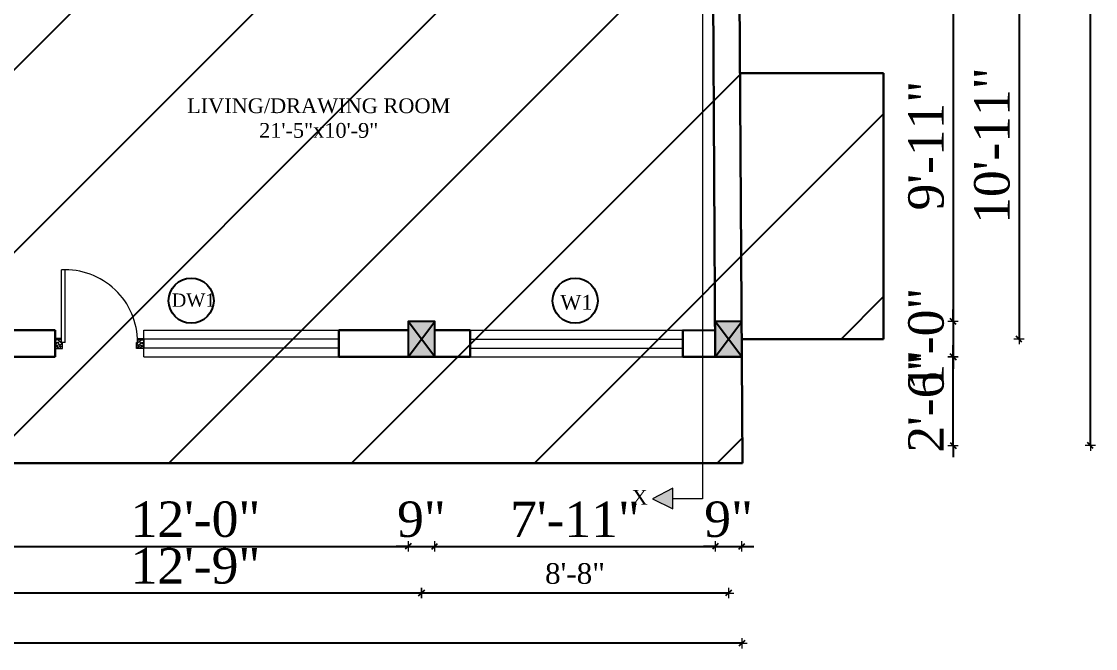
# Model space of a CAD drawing. Header units: inches. Extents: x 2 to 197762, y -33236 to 9.
# Drawn here: x 35454.8 to 35818.4, y -14836.3 to -14624.1 of the extents above; entities that cross this region are included whole.
import ezdxf

# ---------------------------------------------------------------- set-up
doc = ezdxf.new("R2010")
doc.units = ezdxf.units.IN
doc.header["$LTSCALE"] = 5
doc.header["$MEASUREMENT"] = 0
for name, color, linetype, lineweight in [('A-WALL', 7, 'Continuous', 9), ('Dimension', 7, 'Continuous', 18), ('DOOR', 62, 'Continuous', 0), ('Dw', 2, 'Continuous', 18)]:
    doc.layers.add(name, color=color, linetype=linetype, lineweight=lineweight)
doc.layers.add('dim line', color=7, linetype='Continuous', lineweight=15, true_color=0xfab2b2)
doc.layers.add('TEXT', color=6, linetype='Continuous')
doc.layers.add('WALL', color=7, linetype='Continuous')
doc.styles.add('ordinary', font='times.ttf')
doc.dimstyles.new('Copy of 96', dxfattribs={"dimtxt": 7, "dimasz": 4, "dimexe": 0.5, "dimexo": 0.5, "dimgap": 3, "dimtad": 1, "dimdec": 1, "dimzin": 11, "dimdsep": 46, "dimlunit": 4, "dimtxsty": 'ordinary', "dimblk": 'OBLIQUE', "dimcen": 0.09, "dimse1": 1, "dimse2": 1, "dimclrt": 6, "dimazin": 0, "dimtfac": 1, "dimtdec": 1, "dimtix": 1, "dimtmove": 2, "dimatfit": 3, "dimldrblk": 'leader', "dimfxl": 0.5, "dimfxlon": 1, "dimtolj": 1, "dimtzin": 0, "dimarcsym": 0})

# ---------------------------------------------------------------- blocks, each defined once
blk = doc.blocks.new('C1a')
at = {"color": 1, "ltscale": 5}
for p, q in [((18657.75, 4625.76), (18648.75, 4625.76)), ((18648.75, 4625.76), (18648.82, 4613.76)), ((18657.82, 4613.76), (18657.75, 4625.76)), ((18648.82, 4613.76), (18657.82, 4613.76))]:
    blk.add_line(p, q, dxfattribs=at)
blk = doc.blocks.new('A$C27B36B59')
at = {"layer": 'DOOR'}
for p, q in [((0, 4), (0, 0)), ((2.5, 4), (0, 4)), ((0, 0), (3, 0)), ((2.5, 2.5), (2.5, 4)), ((3, 2.5), (2.5, 2.5)), ((3, 0), (3, 2.5))]:
    blk.add_line(p, q, dxfattribs=at)
for centre, radius, start, end in [((-1.4, -0.54), 4.75, 22.1411, 72.838), ((1.34, 2.09), 1.64, 45.138, 144.8948), ((2.21, 0.3), 2.49, 83.3149, 152.658), ((0.13, 0.37), 2.05, 349.4875, 93.6805), ((1.96, -0.47), 2.01, 58.7447, 166.495), ((-0.06, 0.32), 1.13, 343.542, 86.947), ((2.08, -0.4), 1.17, 38.2816, 160.1519)]:
    blk.add_arc(centre, radius, start, end, dxfattribs=at)
blk = doc.blocks.new('D2')
at = {"layer": 'DOOR'}
for p, q in [((74473.95, 24047.59), (74473.95, 24018.09)), ((74473.95, 24047.59), (74475.45, 24047.59)), ((74475.45, 24047.59), (74475.45, 24018.13))]:
    blk.add_line(p, q, dxfattribs=at)
blk.add_arc((74473.95, 24047.59), 29.5, 180, 272.9146, dxfattribs=at)
at = {"layer": 'DOOR', "xscale": -1, "rotation": 180}
blk.add_blockref('A$C27B36B59', (74441.95, 24050.09), dxfattribs=at)
at = {"layer": 'DOOR', "rotation": 180}
blk.add_blockref('A$C27B36B59', (74477.95, 24050.09), dxfattribs=at)
blk = doc.blocks.new('x-x')
at = {"ltscale": 5}
for points in [[(11364.03, -701.52), (11364.03, -694.51), (11357.15, -698.09)], [(11364.03, -1135.52), (11364.03, -1128.51), (11357.15, -1132.09)]]:
    blk.add_hatch(color=256, dxfattribs=at).paths.add_polyline_path(points)
for p, q in [((11364.03, -694.51), (11357.15, -698.09)), ((11364.03, -701.52), (11364.03, -694.51)), ((11357.15, -698.09), (11364.03, -701.52)), ((11374.13, -698.09), (11364.03, -698.09)), ((11374.13, -698.09), (11374.13, -1132.09)), ((11364.03, -1128.51), (11357.15, -1132.09)), ((11364.03, -1135.52), (11364.03, -1128.51)), ((11357.15, -1132.09), (11364.03, -1135.52)), ((11374.13, -1132.09), (11364.03, -1132.09))]:
    blk.add_line(p, q, dxfattribs=at)
at = {"layer": 'A-WALL', "color": 1, "ltscale": 5}
blk.add_line((11374.13, -1120.09), (11374.13, -1132.09), dxfattribs=at)
at = {"layer": 'TEXT', "style": 'ordinary'}
for p in [(11350.08, -700.97), (11350.08, -1134.1)]:
    blk.add_text('X', height=5, dxfattribs=at).set_placement(p)
blk = doc.blocks.new('oblique')
at = {"color": 0, "lineweight": -2}
blk.add_line((0.25, 0.25), (-0.25, -0.25), dxfattribs=at)
at = {"layer": 'dim line', "lineweight": 9}
for p, q in [((-0.4375, 0), (0.4375, 0)), ((0, 0.4375), (0, -0.4375))]:
    blk.add_line(p, q, dxfattribs=at)
blk = doc.blocks.new('*D368')
at = {"layer": 'A-WALL', "color": 0, "lineweight": -2, "ltscale": 50, "transparency": 16777216}
blk.add_line((35694.21, -14817.52), (35590.21, -14817.52), dxfattribs=at)
at = {"layer": 'Defpoints', "color": 0, "ltscale": 50, "transparency": 16777216}
for p in [(35590.21, -14737.59), (35694.21, -14737.59), (35590.21, -14817.52)]:
    blk.add_point(p, dxfattribs=at)
at = {"layer": 'A-WALL', "color": 0, "lineweight": -2, "ltscale": 50, "transparency": 16777216, "xscale": 4, "yscale": 4, "zscale": 4, "rotation": 180}
blk.add_blockref('oblique', (35590.21, -14817.52), dxfattribs=at)
at = {"layer": 'A-WALL', "color": 0, "lineweight": -2, "ltscale": 50, "transparency": 16777216, "xscale": 4, "yscale": 4, "zscale": 4}
blk.add_blockref('oblique', (35694.21, -14817.52), dxfattribs=at)
at = {"layer": 'A-WALL', "color": 6, "ltscale": 50, "transparency": 16777216, "insert": (35642.21, -14810.96), "char_height": 7, "attachment_point": 5, "style": 'ordinary'}
blk.add_mtext('\\A1;8\'-8"', dxfattribs=at)
blk = doc.blocks.new('_OBLIQUE')
at = {"color": 0, "linetype": 'ByBlock'}
blk.add_line((-0.5, -0.5), (0.5, 0.5), dxfattribs=at)
blk = doc.blocks.new('leader')
at = {"layer": 'Dimension'}
for p, q in [((0, -4.328), (0, 4.328)), ((-4.424, 0), (4.424, 0))]:
    blk.add_line(p, q, dxfattribs=at)
blk = doc.blocks.new('*D369')
at = {"layer": 'A-WALL', "color": 0, "lineweight": -2, "ltscale": 50, "transparency": 16777216}
blk.add_line((35590.21, -14817.52), (35437.21, -14817.52), dxfattribs=at)
at = {"layer": 'Defpoints', "color": 0, "ltscale": 50, "transparency": 16777216}
for p in [(35437.21, -14737.59), (35590.21, -14737.59), (35437.21, -14817.52)]:
    blk.add_point(p, dxfattribs=at)
at = {"layer": 'A-WALL', "color": 0, "lineweight": -2, "ltscale": 50, "transparency": 16777216, "xscale": 4, "yscale": 4, "zscale": 4, "rotation": 180}
blk.add_blockref('oblique', (35437.21, -14817.52), dxfattribs=at)
at = {"layer": 'A-WALL', "color": 0, "lineweight": -2, "ltscale": 50, "transparency": 16777216, "xscale": 4, "yscale": 4, "zscale": 4}
blk.add_blockref('oblique', (35590.21, -14817.52), dxfattribs=at)
at = {"layer": 'A-WALL', "color": 6, "ltscale": 50, "transparency": 16777216, "insert": (35513.71, -14808.4), "char_height": 12, "attachment_point": 5, "style": 'ordinary'}
blk.add_mtext('\\A1;12\'-9"', dxfattribs=at)
blk = doc.blocks.new('*D372')
at = {"layer": 'A-WALL', "color": 0, "lineweight": -2, "ltscale": 50, "transparency": 16777216}
blk.add_line((35698.71, -14834.54), (35125.71, -14834.54), dxfattribs=at)
at = {"layer": 'Defpoints', "color": 0, "ltscale": 50, "transparency": 16777216}
for p in [(35125.71, -14737.59), (35698.71, -14737.59), (35125.71, -14834.54)]:
    blk.add_point(p, dxfattribs=at)
at = {"layer": 'A-WALL', "color": 0, "lineweight": -2, "ltscale": 50, "transparency": 16777216, "xscale": 4, "yscale": 4, "zscale": 4, "rotation": 180}
blk.add_blockref('oblique', (35125.71, -14834.54), dxfattribs=at)
at = {"layer": 'A-WALL', "color": 0, "lineweight": -2, "ltscale": 50, "transparency": 16777216, "xscale": 4, "yscale": 4, "zscale": 4}
blk.add_blockref('oblique', (35698.71, -14834.54), dxfattribs=at)
at = {"layer": 'A-WALL', "color": 6, "ltscale": 50, "transparency": 16777216, "insert": (35412.21, -14825.42), "char_height": 12, "attachment_point": 5, "style": 'ordinary'}
blk.add_mtext('\\A1;47\'-9"', dxfattribs=at)
blk = doc.blocks.new('*D397')
at = {"layer": 'A-WALL', "color": 0, "lineweight": -2, "ltscale": 50, "transparency": 16777216}
blk.add_line((35441.71, -14801.72), (35585.71, -14801.72), dxfattribs=at)
at = {"layer": 'Defpoints', "color": 0, "ltscale": 50, "transparency": 16777216}
for p in [(35441.71, -14737.59), (35585.71, -14737.59), (35585.71, -14801.72)]:
    blk.add_point(p, dxfattribs=at)
at = {"layer": 'A-WALL', "color": 0, "lineweight": -2, "ltscale": 50, "transparency": 16777216, "xscale": 4, "yscale": 4, "zscale": 4, "rotation": 180}
blk.add_blockref('oblique', (35441.71, -14801.72), dxfattribs=at)
at = {"layer": 'A-WALL', "color": 0, "lineweight": -2, "ltscale": 50, "transparency": 16777216, "xscale": 4, "yscale": 4, "zscale": 4}
blk.add_blockref('oblique', (35585.71, -14801.72), dxfattribs=at)
at = {"layer": 'A-WALL', "color": 6, "ltscale": 50, "transparency": 16777216, "insert": (35513.71, -14792.61), "char_height": 12, "attachment_point": 5, "style": 'ordinary'}
blk.add_mtext('\\A1;12\'-0"', dxfattribs=at)
blk = doc.blocks.new('*D398')
at = {"layer": 'A-WALL', "color": 0, "lineweight": -2, "ltscale": 50, "transparency": 16777216}
for p, q in [((35585.71, -14801.72), (35581.71, -14801.72)), ((35585.71, -14801.72), (35594.71, -14801.72)), ((35594.71, -14801.72), (35598.71, -14801.72))]:
    blk.add_line(p, q, dxfattribs=at)
at = {"layer": 'Defpoints', "color": 0, "ltscale": 50, "transparency": 16777216}
for p in [(35585.71, -14737.59), (35594.71, -14737.59), (35594.71, -14801.72)]:
    blk.add_point(p, dxfattribs=at)
at = {"layer": 'A-WALL', "color": 0, "lineweight": -2, "ltscale": 50, "transparency": 16777216, "xscale": 4, "yscale": 4, "zscale": 4}
blk.add_blockref('oblique', (35585.71, -14801.72), dxfattribs=at)
at = {"layer": 'A-WALL', "color": 0, "lineweight": -2, "ltscale": 50, "transparency": 16777216, "xscale": 4, "yscale": 4, "zscale": 4, "rotation": 180}
blk.add_blockref('oblique', (35594.71, -14801.72), dxfattribs=at)
at = {"layer": 'A-WALL', "color": 6, "ltscale": 50, "transparency": 16777216, "insert": (35590.21, -14792.6), "char_height": 12, "attachment_point": 5, "style": 'ordinary'}
blk.add_mtext('\\A1;9"', dxfattribs=at)
blk = doc.blocks.new('*D399')
at = {"layer": 'A-WALL', "color": 0, "lineweight": -2, "ltscale": 50, "transparency": 16777216}
blk.add_line((35594.71, -14801.72), (35689.71, -14801.72), dxfattribs=at)
at = {"layer": 'Defpoints', "color": 0, "ltscale": 50, "transparency": 16777216}
for p in [(35594.71, -14737.59), (35689.71, -14737.59), (35689.71, -14801.72)]:
    blk.add_point(p, dxfattribs=at)
at = {"layer": 'A-WALL', "color": 0, "lineweight": -2, "ltscale": 50, "transparency": 16777216, "xscale": 4, "yscale": 4, "zscale": 4, "rotation": 180}
blk.add_blockref('oblique', (35594.71, -14801.72), dxfattribs=at)
at = {"layer": 'A-WALL', "color": 0, "lineweight": -2, "ltscale": 50, "transparency": 16777216, "xscale": 4, "yscale": 4, "zscale": 4}
blk.add_blockref('oblique', (35689.71, -14801.72), dxfattribs=at)
at = {"layer": 'A-WALL', "color": 6, "ltscale": 50, "transparency": 16777216, "insert": (35642.21, -14792.6), "char_height": 12, "attachment_point": 5, "style": 'ordinary'}
blk.add_mtext('\\A1;7\'-11"', dxfattribs=at)
blk = doc.blocks.new('*D400')
at = {"layer": 'A-WALL', "color": 0, "lineweight": -2, "ltscale": 50, "transparency": 16777216}
for p, q in [((35689.71, -14801.72), (35685.71, -14801.72)), ((35689.71, -14801.72), (35698.71, -14801.72)), ((35698.71, -14801.72), (35702.71, -14801.72))]:
    blk.add_line(p, q, dxfattribs=at)
at = {"layer": 'Defpoints', "color": 0, "ltscale": 50, "transparency": 16777216}
for p in [(35689.71, -14737.59), (35698.71, -14737.59), (35698.71, -14801.72)]:
    blk.add_point(p, dxfattribs=at)
at = {"layer": 'A-WALL', "color": 0, "lineweight": -2, "ltscale": 50, "transparency": 16777216, "xscale": 4, "yscale": 4, "zscale": 4}
blk.add_blockref('oblique', (35689.71, -14801.72), dxfattribs=at)
at = {"layer": 'A-WALL', "color": 0, "lineweight": -2, "ltscale": 50, "transparency": 16777216, "xscale": 4, "yscale": 4, "zscale": 4, "rotation": 180}
blk.add_blockref('oblique', (35698.71, -14801.72), dxfattribs=at)
at = {"layer": 'A-WALL', "color": 6, "ltscale": 50, "transparency": 16777216, "insert": (35694.21, -14792.6), "char_height": 12, "attachment_point": 5, "style": 'ordinary'}
blk.add_mtext('\\A1;9"', dxfattribs=at)
blk = doc.blocks.new('*D406')
at = {"layer": 'A-WALL', "color": 0, "lineweight": -2, "ltscale": 50, "transparency": 16777216}
blk.add_line((35770.23, -14606.59), (35770.23, -14725.59), dxfattribs=at)
at = {"layer": 'Defpoints', "color": 0, "ltscale": 50, "transparency": 16777216}
for p in [(35697.9, -14606.59), (35698.64, -14725.59), (35770.23, -14725.59)]:
    blk.add_point(p, dxfattribs=at)
at = {"layer": 'A-WALL', "color": 0, "lineweight": -2, "ltscale": 50, "transparency": 16777216, "xscale": 4, "yscale": 4, "zscale": 4}
for p, rotation in [((35770.23, -14606.59), 90), ((35770.23, -14725.59), 270)]:
    blk.add_blockref('oblique', p, dxfattribs=dict(at, rotation=rotation))
at = {"layer": 'A-WALL', "color": 6, "ltscale": 50, "transparency": 16777216, "insert": (35761.11, -14666.09), "char_height": 12, "attachment_point": 5, "rotation": 90, "style": 'ordinary'}
blk.add_mtext('\\A1;9\'-11"', dxfattribs=at)
blk = doc.blocks.new('*D407')
at = {"layer": 'A-WALL', "color": 0, "lineweight": -2, "ltscale": 50, "transparency": 16777216}
for p, q in [((35770.23, -14725.59), (35770.23, -14721.59)), ((35770.23, -14725.59), (35770.23, -14737.59)), ((35770.23, -14737.59), (35770.23, -14741.59))]:
    blk.add_line(p, q, dxfattribs=at)
at = {"layer": 'Defpoints', "color": 0, "ltscale": 50, "transparency": 16777216}
for p in [(35698.64, -14725.59), (35698.71, -14737.59), (35770.23, -14737.59)]:
    blk.add_point(p, dxfattribs=at)
at = {"layer": 'A-WALL', "color": 0, "lineweight": -2, "ltscale": 50, "transparency": 16777216, "xscale": 4, "yscale": 4, "zscale": 4}
for p, rotation in [((35770.23, -14725.59), 270), ((35770.23, -14737.59), 90)]:
    blk.add_blockref('oblique', p, dxfattribs=dict(at, rotation=rotation))
at = {"layer": 'A-WALL', "color": 6, "ltscale": 50, "transparency": 16777216, "insert": (35761.13, -14731.59), "char_height": 12, "attachment_point": 5, "rotation": 90, "style": 'ordinary'}
blk.add_mtext('\\A1;1\'-0"', dxfattribs=at)
blk = doc.blocks.new('*D410')
at = {"layer": 'A-WALL', "color": 0, "lineweight": -2, "ltscale": 50, "transparency": 16777216}
blk.add_line((35792.54, -14600.59), (35792.54, -14731.59), dxfattribs=at)
at = {"layer": 'Defpoints', "color": 0, "ltscale": 50, "transparency": 16777216}
for p in [(35697.87, -14600.59), (35698.67, -14731.59), (35792.54, -14731.59)]:
    blk.add_point(p, dxfattribs=at)
at = {"layer": 'A-WALL', "color": 0, "lineweight": -2, "ltscale": 50, "transparency": 16777216, "xscale": 4, "yscale": 4, "zscale": 4}
for p, rotation in [((35792.54, -14600.59), 90), ((35792.54, -14731.59), 270)]:
    blk.add_blockref('oblique', p, dxfattribs=dict(at, rotation=rotation))
at = {"layer": 'A-WALL', "color": 6, "ltscale": 50, "transparency": 16777216, "insert": (35783.44, -14666.09), "char_height": 12, "attachment_point": 5, "rotation": 90, "style": 'ordinary'}
blk.add_mtext('\\A1;10\'-11"', dxfattribs=at)
blk = doc.blocks.new('*D411')
at = {"layer": 'A-WALL', "color": 0, "lineweight": -2, "ltscale": 50, "transparency": 16777216}
blk.add_line((35816.69, -14767.59), (35816.69, -14381.59), dxfattribs=at)
at = {"layer": 'Defpoints', "color": 0, "ltscale": 50, "transparency": 16777216}
for p in [(35696.52, -14381.59), (35816.69, -14381.59), (35698.89, -14767.59)]:
    blk.add_point(p, dxfattribs=at)
at = {"layer": 'A-WALL', "color": 0, "lineweight": -2, "ltscale": 50, "transparency": 16777216, "xscale": 4, "yscale": 4, "zscale": 4}
for p, rotation in [((35816.69, -14381.59), 90), ((35816.69, -14767.59), 270)]:
    blk.add_blockref('oblique', p, dxfattribs=dict(at, rotation=rotation))
at = {"layer": 'A-WALL', "color": 6, "ltscale": 50, "transparency": 16777216, "insert": (35807.59, -14574.59), "char_height": 12, "attachment_point": 5, "rotation": 90, "style": 'ordinary'}
blk.add_mtext('\\A1;32\'-2"', dxfattribs=at)
blk = doc.blocks.new('*D412')
at = {"layer": 'A-WALL', "color": 0, "lineweight": -2, "ltscale": 50, "transparency": 16777216}
for p, q in [((35770.23, -14737.59), (35770.23, -14733.59)), ((35770.23, -14767.59), (35770.23, -14737.59)), ((35770.23, -14767.59), (35770.23, -14771.59))]:
    blk.add_line(p, q, dxfattribs=at)
at = {"layer": 'Defpoints', "color": 0, "ltscale": 50, "transparency": 16777216}
for p in [(35698.71, -14737.59), (35770.23, -14737.59), (35698.89, -14767.59)]:
    blk.add_point(p, dxfattribs=at)
at = {"layer": 'A-WALL', "color": 0, "lineweight": -2, "ltscale": 50, "transparency": 16777216, "xscale": 4, "yscale": 4, "zscale": 4}
for p, rotation in [((35770.23, -14737.59), 270), ((35770.23, -14767.59), 90)]:
    blk.add_blockref('oblique', p, dxfattribs=dict(at, rotation=rotation))
at = {"layer": 'A-WALL', "color": 6, "ltscale": 50, "transparency": 16777216, "insert": (35761.13, -14752.59), "char_height": 12, "attachment_point": 5, "rotation": 90, "style": 'ordinary'}
blk.add_mtext('\\A1;2\'-6"', dxfattribs=at)

msp = doc.modelspace()

# ---------------------------------------------------------------- hatches: boundary and pattern name
at = {"layer": 'A-WALL', "ltscale": 5}
h = msp.add_hatch(dxfattribs=at)
h.set_pattern_fill('ANSI31', color=256)
h.set_pattern_definition([(45, (28671.21754, -11460.08705), (-0.0883883476, 0.0883883476), [])])
h.paths.add_polyline_path([(35105.27, -14773.59), (35338.07, -14363.59), (35696.52, -14363.59), (35698.12, -14641.59), (35746.71, -14641.59), (35746.71, -14731.59), (35698.71, -14731.59), (35698.93, -14773.59)], flags=16)
h.paths.add_polyline_path([(35105.27, -14773.59), (35338.07, -14363.59), (35696.52, -14363.59), (35698.12, -14641.59), (35746.71, -14641.59), (35746.71, -14731.59), (35698.71, -14731.59), (35698.93, -14773.59)])
at = {"layer": 'WALL', "linetype": 'ByBlock', "ltscale": 5, "true_color": 0xf8991e}
h = msp.add_hatch(dxfattribs=at)
h.set_pattern_fill('ANSI31', color=30, scale=350)
h.set_pattern_definition([(45, (28671.218, -11460.087), (-30.93592, 30.93592), [])])
h.paths.add_polyline_path([(35105.27, -14773.59), (35338.07, -14363.59), (35696.52, -14363.59), (35698.12, -14641.59), (35746.71, -14641.59), (35746.71, -14731.59), (35698.71, -14731.59), (35698.93, -14773.59)])
h = msp.add_hatch(color=30, dxfattribs=at)
h.dxf.hatch_style = 1
h.paths.add_polyline_path([(35590.21, -14731.59), (35585.71, -14737.59), (35594.71, -14737.59)])
h.paths.add_polyline_path([(35594.71, -14737.59), (35594.71, -14725.59), (35590.21, -14731.59)])
h.paths.add_polyline_path([(35590.21, -14731.59), (35594.71, -14725.59), (35585.71, -14725.59)])
h.paths.add_polyline_path([(35585.71, -14725.59), (35585.71, -14737.59), (35590.21, -14731.59)])
h = msp.add_hatch(color=30, dxfattribs=at)
h.dxf.hatch_style = 1
h.paths.add_polyline_path([(35698.71, -14737.59), (35694.17, -14731.59), (35689.71, -14737.59)])
h.paths.add_polyline_path([(35698.71, -14737.59), (35698.64, -14725.59), (35694.17, -14731.59)])
h.paths.add_polyline_path([(35698.64, -14725.59), (35689.64, -14725.59), (35694.17, -14731.59)])
h.paths.add_polyline_path([(35694.17, -14731.59), (35689.64, -14725.59), (35689.71, -14737.59)])

# ---------------------------------------------------------------- linework, layer by layer
at = {"color": 1, "ltscale": 5}
for p, q in [((35585.71, -14737.59), (35594.71, -14725.59)), ((35594.71, -14737.59), (35585.71, -14725.59)), ((35698.71, -14737.59), (35689.64, -14725.59)), ((35689.71, -14737.59), (35698.64, -14725.59))]:
    msp.add_line(p, q, dxfattribs=at)
at = {"layer": 'A-WALL', "lineweight": 30}
for p, q in [((35689.71, -14737.59), (35688.76, -14583.09)), ((35698.93, -14773.59), (35697.76, -14583.09)), ((35746.71, -14641.59), (35698.12, -14641.59)), ((35746.71, -14731.59), (35746.71, -14641.59)), ((35441.71, -14728.59), (35466.21, -14728.59)), ((35466.21, -14737.59), (35466.21, -14728.59)), ((35562.21, -14728.59), (35585.71, -14728.59)), ((35562.21, -14737.59), (35562.21, -14728.59)), ((35594.71, -14728.59), (35606.71, -14728.59)), ((35606.71, -14737.59), (35606.71, -14728.59)), ((35678.71, -14728.59), (35689.65, -14728.65)), ((35678.71, -14737.59), (35678.71, -14728.59)), ((35698.71, -14731.59), (35746.71, -14731.59)), ((35409.21, -14737.59), (35466.21, -14737.59)), ((35562.21, -14737.59), (35606.71, -14737.59)), ((35678.71, -14737.59), (35698.71, -14737.59)), ((35105.27, -14773.59), (35698.93, -14773.59))]:
    msp.add_line(p, q, dxfattribs=at)
at = {"layer": 'Dw', "color": 3}
for p, q in [((35496.21, -14737.59), (35496.21, -14728.59)), ((35496.21, -14728.59), (35562.21, -14728.59)), ((35606.71, -14728.59), (35678.71, -14728.59)), ((35562.21, -14731.59), (35496.21, -14731.59)), ((35562.21, -14734.59), (35496.21, -14734.59)), ((35606.69, -14731.59), (35678.69, -14731.59)), ((35606.69, -14731.59), (35678.69, -14731.59)), ((35606.69, -14734.59), (35678.69, -14734.59)), ((35496.21, -14737.59), (35562.21, -14737.59)), ((35606.69, -14737.59), (35678.69, -14737.59))]:
    msp.add_line(p, q, dxfattribs=at)
at = {"layer": 'TEXT'}
for centre in [(35512.26, -14718.57), (35642.26, -14718.57)]:
    msp.add_circle(centre, 7.64, dxfattribs=at)
at = {"layer": 'WALL', "color": 2, "linetype": 'ByBlock', "ltscale": 5}
for points in [[(35585.71, -14737.59), (35594.71, -14737.59), (35594.71, -14725.59), (35585.71, -14725.59)], [(35689.64, -14725.59), (35689.71, -14737.59), (35698.71, -14737.59), (35698.64, -14725.59)]]:
    msp.add_lwpolyline(points, close=True, dxfattribs=at)

# ---------------------------------------------------------------- block references
at = {"layer": 'A-WALL', "color": 1}
msp.add_blockref('x-x', (24311.29, -13653.5), dxfattribs=at)
at = {"layer": 'WALL', "color": 2, "linetype": 'ByBlock', "xscale": 0.8332999999984168, "yscale": 0.8333000000002357, "zscale": 0.8333, "rotation": 180}
msp.add_blockref('D2', (97528.69, 5306.18), dxfattribs=at)
at = {"layer": 'WALL', "color": 2, "linetype": 'ByBlock', "ltscale": 5}
msp.add_blockref('C1a', (17040.89, -19351.35), dxfattribs=at)

# ---------------------------------------------------------------- texts
at = {"layer": 'TEXT', "style": 'ordinary'}
for s, height, p in [('DW1', 4.5, (35505.7, -14720.64)), ('W1', 5, (35637.23, -14721.63))]:
    msp.add_text(s, height=height, rotation=0.0004, dxfattribs=at).set_placement(p)
at = {"layer": 'TEXT', "insert": (35555.44, -14663.51), "char_height": 5, "attachment_point": 8, "rotation": 359.9996, "style": 'ordinary'}
msp.add_mtext_dynamic_manual_height_columns('LIVING/DRAWING ROOM\\P21\'-5"x10\'-9"', width=101.5687, gutter_width=1720.72, heights=[0], dxfattribs=at)

# ---------------------------------------------------------------- dimensions: what is measured, and where the dimension line sits
at = {"layer": 'A-WALL', "ltscale": 50}
for base, p1, p2, picture, middle in [((35816.69, -14381.59), (35698.89, -14767.59), (35696.52, -14381.59), '*D411', (35807.59, -14574.59)), ((35792.54, -14731.59), (35697.87, -14600.59), (35698.67, -14731.59), '*D410', (35783.44, -14666.09)), ((35770.23, -14725.59), (35697.9, -14606.59), (35698.64, -14725.59), '*D406', (35761.11, -14666.09)), ((35770.23, -14737.59), (35698.64, -14725.59), (35698.71, -14737.59), '*D407', (35761.13, -14731.59)), ((35770.23, -14737.59), (35698.89, -14767.59), (35698.71, -14737.59), '*D412', (35761.13, -14752.59))]:
    dim = msp.add_linear_dim(base=base, p1=p1, p2=p2, angle=90, dimstyle='Copy of 96', override={"dimtxt": 12, "dimdec": 0, "dimblk": 'oblique', "dimtdec": 0, "dimarcsym": 1}, dxfattribs=at)
    dim.commit()
    dim.dimension.update_dxf_attribs({"geometry": picture, "text_midpoint": middle})
for base, p1, p2, picture, middle in [((35125.71, -14834.54), (35698.71, -14737.59), (35125.71, -14737.59), '*D372', (35412.21, -14825.42)), ((35437.21, -14817.52), (35590.21, -14737.59), (35437.21, -14737.59), '*D369', (35513.71, -14808.4)), ((35585.71, -14801.72), (35441.71, -14737.59), (35585.71, -14737.59), '*D397', (35513.71, -14792.61)), ((35594.71, -14801.72), (35585.71, -14737.59), (35594.71, -14737.59), '*D398', (35590.21, -14792.6)), ((35689.71, -14801.72), (35594.71, -14737.59), (35689.71, -14737.59), '*D399', (35642.21, -14792.6)), ((35698.71, -14801.72), (35689.71, -14737.59), (35698.71, -14737.59), '*D400', (35694.21, -14792.6))]:
    dim = msp.add_linear_dim(base=base, p1=p1, p2=p2, dimstyle='Copy of 96', override={"dimtxt": 12, "dimdec": 0, "dimblk": 'oblique', "dimtdec": 0, "dimarcsym": 1}, dxfattribs=at)
    dim.commit()
    dim.dimension.update_dxf_attribs({"geometry": picture, "text_midpoint": middle})
dim = msp.add_aligned_dim(p1=(35694.21, -14737.59), p2=(35590.21, -14737.59), distance=79.93, dimstyle='Copy of 96', override={"dimdec": 0, "dimblk": 'oblique', "dimtdec": 0, "dimarcsym": 1}, dxfattribs=at)
dim.commit()
dim.dimension.update_dxf_attribs({"geometry": '*D368', "text_midpoint": (35642.21, -14810.96)})

doc.saveas('drawing.dxf')
